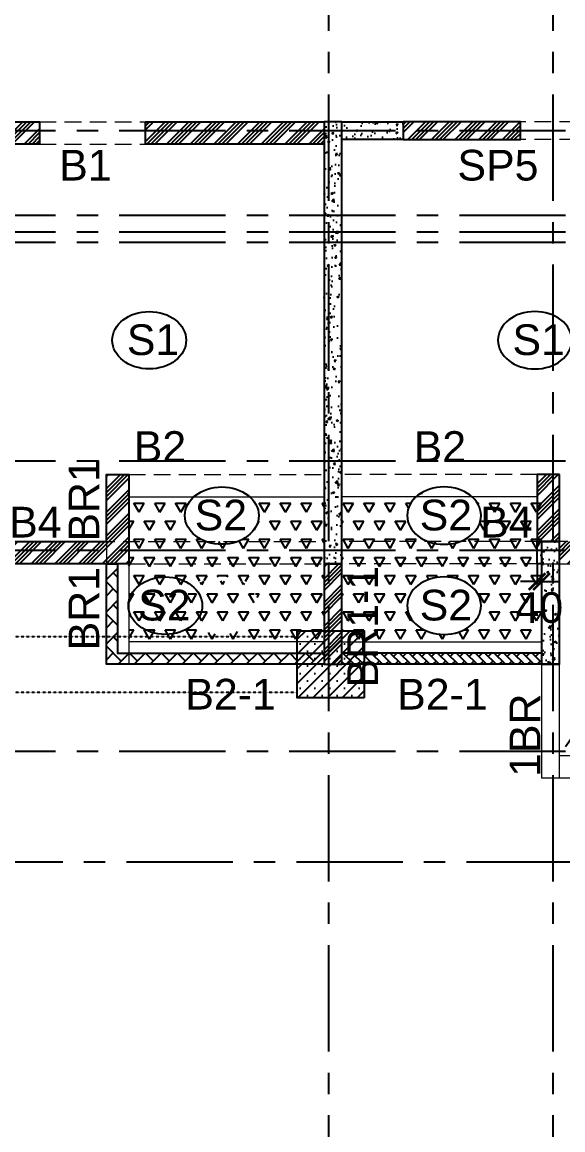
# Model space of a CAD drawing. Header units: inches. Extents: x 278200 to 407749, y -182622 to -96622.
# Drawn here: x 302675 to 307521, y -155884 to -145961 of the extents above; entities that cross this region are included whole.
import ezdxf

# ---------------------------------------------------------------- set-up
doc = ezdxf.new("R2010")
doc.units = ezdxf.units.IN
doc.header["$MEASUREMENT"] = 0
for name, pattern in [('CENTER', [50.8, 31.75, -6.35, 6.35, -6.35]), ('DASHED2', [9.525, 6.35, -3.175]), ('Hidden', [3, 2, -1])]:
    doc.linetypes.add(name, pattern=pattern)
for name, color, linetype in [('1', 8, 'Continuous'), ('160 R.C. WALL HAT', 8, 'Continuous'), ('160 R.C.WALL', 6, 'Continuous'), ('AR-Column', 40, 'Continuous'), ('AR-Hidden', 251, 'DASHED2'), ('BAL. PARAPET WALL', 4, 'Continuous'), ('BEAM TEXT', 4, 'Continuous'), ('DIM', 251, 'Continuous'), ('DOP IN SHEAR WALL', 5, 'Continuous'), ('GRID', 8, 'CENTER'), ('NON S.WALL HATCH', 8, 'Continuous'), ('NON STRUC R.C.WALL', 6, 'Continuous'), ('NON.STRUC.R.C.WALLS', 1, 'Continuous'), ('PARAPET WALL', 4, 'Continuous'), ('SECOND FLOOR BEAM', 6, 'Continuous'), ('SPANRAL BEAM', 3, 'Continuous'), ('SUNKEN', 8, 'Continuous')]:
    doc.layers.add(name, color=color, linetype=linetype)
for name, color, linetype, lineweight in [('BEAMS', 3, 'Continuous', 0), ('SLAB CIR', 1, 'Continuous', 25), ('SLAB TXT', 3, 'Continuous', 0)]:
    doc.layers.add(name, color=color, linetype=linetype, lineweight=lineweight)
doc.styles.add('T200', font='sanss___.ttf', dxfattribs={"height": 275})
doc.styles.add('T300', font='sanss___.ttf', dxfattribs={"height": 350})
doc.dimstyles.new('T 200', dxfattribs={"dimtxt": 275, "dimasz": 150, "dimexe": 1, "dimexo": 0, "dimgap": 50, "dimtad": 1, "dimdec": 0, "dimrnd": 5, "dimdsep": 46, "dimtxsty": 'T200', "dimblk": 'ARCHTICK', "dimcen": 2.5, "dimdle": 1, "dimclrd": 5, "dimclre": 253, "dimclrt": 1, "dimadec": 0, "dimazin": 0, "dimtfac": 1, "dimtdec": 0, "dimtmove": 2, "dimatfit": 3, "dimfxl": 0, "dimarcsym": 0})
pattern_1 = [(60, (2581941.19, -367452.33), (-93.75, 162.379763), [93.75, -93.75]), (120, (2581941.19, -367452.33), (-187.5, 1e-07), [93.75, -93.75]), (0, (2581894.31, -367371.14), (93.75, 162.379763), [93.75, -93.75])]
pattern_2 = [(45, (2626358.34, -262274.72), (-106.066017, 106.066017), []), (45, (2626393.7, -262274.72), (-106.066017, 106.066017), []), (45, (2626429.05, -262274.72), (-106.066017, 106.066017), []), (45, (2626464.41, -262274.72), (-106.066017, 106.066017), [])]

# ---------------------------------------------------------------- blocks, each defined once
blk = doc.blocks.new('A$C02A55DAE')
at = {"layer": 'NON S.WALL HATCH'}
h = blk.add_hatch(dxfattribs=at)
h.set_pattern_fill('SACNCR', color=256, scale=1000)
h.set_pattern_definition([(45, (-131825.64, 75915.45), (-66.29126, 66.29126), []), (45, (-131759.35, 75915.45), (-66.29126, 66.29126), [0, -93.75])])
h.paths.add_polyline_path([(20480, -10920), (19880, -10920), (19880, -10320), (20480, -10320)])
at = {"layer": 'AR-Column', "color": 4, "elevation": -29.5}
blk.add_lwpolyline([(20480, -10920), (19880, -10920), (19880, -10320), (20480, -10320)], close=True, dxfattribs=at)
at = {"layer": 'AR-Hidden', "ltscale": 0.009}
for p, q in [((17170, -10370, -29.5), (19880, -10370, -29.5)), ((17170, -10870, -29.5), (19880, -10870, -29.5))]:
    blk.add_line(p, q, dxfattribs=at)
blk = doc.blocks.new('_ARCHTICK')
at = {"color": 0, "linetype": 'ByBlock', "const_width": 0.15}
blk.add_lwpolyline([(-0.5, -0.5), (0.5, 0.5)], dxfattribs=at)
blk = doc.blocks.new('*D848')
at = {"layer": 'Defpoints', "color": 0}
for p in [(307290.7, -150813.7, 14.7), (307330.7, -150813.7, 14.7), (307290.7, -150972.5)]:
    blk.add_point(p, dxfattribs=at)
at = {"layer": 'DIM', "color": 253, "lineweight": -2}
for p, q in [((307290.7, -150813.7), (307290.7, -150973.5)), ((307330.7, -150813.7), (307330.7, -150973.5))]:
    blk.add_line(p, q, dxfattribs=at)
at = {"layer": 'DIM', "color": 5, "lineweight": -2}
for p, q in [((307290.7, -150972.5), (307140.7, -150972.5)), ((307330.7, -150972.5), (307290.7, -150972.5)), ((307330.7, -150972.5), (307480.7, -150972.5))]:
    blk.add_line(p, q, dxfattribs=at)
at = {"layer": 'DIM', "color": 5, "lineweight": -2, "xscale": 150, "yscale": 150, "zscale": 150}
blk.add_blockref('_ARCHTICK', (307290.7, -150972.5), dxfattribs=at)
at = {"layer": 'DIM', "color": 5, "lineweight": -2, "xscale": 150, "yscale": 150, "zscale": 150, "rotation": 180}
blk.add_blockref('_ARCHTICK', (307330.7, -150972.5), dxfattribs=at)
at = {"layer": 'DIM', "color": 1, "insert": (307310.7, -151207.2), "char_height": 275, "attachment_point": 5, "style": 'T200'}
blk.add_mtext('40', dxfattribs=at)

msp = doc.modelspace()

# ---------------------------------------------------------------- hatches: boundary and pattern name
at = {"layer": '160 R.C. WALL HAT'}
h = msp.add_hatch(dxfattribs=at)
h.set_pattern_fill('AR-CONC', color=256, scale=25)
h.set_pattern_definition([(50, (2484509.82, 84042.12), (179.315046, -15.688034), [18.75, -206.25]), (355, (2484509.82, 84042.12), (-34.687833, 188.048033), [15, -165]), (100.4514445, (2484524.76, 84040.82), (144.627212, 172.359998), [15.935048, -175.285528]), (46.1842, (2484509.82, 84092.12), (266.810333, -41.37982), [28.125, -309.375]), (96.635635, (2484532.05, 84088.67), (233.665486, 243.52965), [23.902586, -262.92844]), (351.184164, (2484509.82, 84092.12), (233.665486, 243.52965), [22.5, -247.5]), (21, (2484534.82, 84079.62), (149.226763, -100.654723), [18.75, -206.25]), (326, (2484534.82, 84079.62), (60.828833, 181.287511), [15, -165]), (71.451445, (2484547.25, 84071.23), (210.055594, 80.632788), [15.935047, -175.285528]), (37.5, (2484509.816, 84042.12), (3.0399638, 83.2234635), [0, -163, 0, -167.5, 0, -165.625]), (7.5, (2484509.82, 84042.12), (65.7673844, 98.602928), [0, -95.5, 0, -159.25, 0, -63.125]), (327.5, (2484454.066, 84042.12), (133.455609, -5.638718), [0, -62.5, 0, -195, 0, -258.75]), (317.5, (2484429.07, 84042.12), (145.7965423, 25.0262456), [0, -81.25, 0, -129.5, 0, -183.75])])
h.paths.add_polyline_path([(305380.7, -150813.7), (305540.7, -150813.7), (305540.7, -146853.7), (305380.7, -146853.7)])
h = msp.add_hatch(dxfattribs=at)
h.set_pattern_fill('AR-CONC', color=256, scale=25)
h.set_pattern_definition([(50, (2464819.82, 90702.12), (179.315046, -15.688034), [18.75, -206.25]), (355, (2464819.82, 90702.12), (-34.687833, 188.048033), [15, -165]), (100.4514445, (2464834.76, 90700.82), (144.627212, 172.359998), [15.935048, -175.285528]), (46.1842, (2464819.82, 90752.12), (266.810333, -41.37982), [28.125, -309.375]), (96.635635, (2464842.05, 90748.67), (233.665486, 243.52965), [23.902586, -262.92844]), (351.184164, (2464819.82, 90752.12), (233.665486, 243.52965), [22.5, -247.5]), (21, (2464844.82, 90739.62), (149.226763, -100.654723), [18.75, -206.25]), (326, (2464844.82, 90739.62), (60.828833, 181.287511), [15, -165]), (71.451445, (2464857.25, 90731.23), (210.055594, 80.632788), [15.935047, -175.285528]), (37.5, (2464819.816, 90702.12), (3.0399638, 83.2234635), [0, -163, 0, -167.5, 0, -165.625]), (7.5, (2464819.82, 90702.12), (65.7673844, 98.602928), [0, -95.5, 0, -159.25, 0, -63.125]), (327.5, (2464764.066, 90702.12), (133.455609, -5.638718), [0, -62.5, 0, -195, 0, -258.75]), (317.5, (2464739.07, 90702.12), (145.7965423, 25.0262456), [0, -81.25, 0, -129.5, 0, -183.75])])
h.paths.add_polyline_path([(305540.7, -146853.7), (305540.7, -147013.7), (306090.7, -147013.7), (306090.7, -146853.7)])
h = msp.add_hatch(dxfattribs=at)
h.set_pattern_fill('AR-CONC', color=256, scale=25)
h.set_pattern_definition([(50, (280098.29, -21903.51), (179.31505, -15.68803), [18.75, -206.25]), (355, (280098.3, -21903.51), (-34.68783, 188.04803), [15, -165]), (100.45144, (280113.23, -21904.82), (144.62721, 172.36), [15.93505, -175.28553]), (46.1842, (280098.3, -21853.51), (266.81033, -41.37982), [28.125, -309.375]), (96.63564, (280120.53, -21856.96), (233.6655, 243.52965), [23.9026, -262.92844]), (351.18416, (280098.3, -21853.51), (233.6655, 243.52965), [22.5, -247.5]), (21, (280123.29, -21866.01), (149.22676, -100.65472), [18.75, -206.25]), (326, (280123.3, -21866.01), (60.82883, 181.2875), [15, -165]), (71.45144, (280135.73, -21874.4), (210.0556, 80.63279), [15.93505, -175.28553]), (37.5, (280098.29, -21903.515), (3.039964, 83.223463), [0, -163, 0, -167.5, 0, -165.625]), (7.5, (280098.29, -21903.515), (65.767384, 98.60293), [0, -95.5, 0, -159.25, 0, -63.125]), (327.5, (280042.54, -21903.515), (133.45561, -5.638718), [0, -62.5, 0, -195, 0, -258.75]), (317.5, (280017.54, -21903.51), (145.79654, 25.02625), [0, -81.25, 0, -129.5, 0, -183.75])])
h.paths.add_polyline_path([(307330.7, -150813.7), (307290.7, -150813.7), (307290.7, -150613.7), (307330.7, -150613.7)])
h = msp.add_hatch(dxfattribs=at)
h.set_pattern_fill('AR-CONC', color=256, scale=25)
h.set_pattern_definition([(50, (2474579.82, 83182.12), (179.315046, -15.688034), [18.75, -206.25]), (355, (2474579.82, 83182.12), (-34.687833, 188.048033), [15, -165]), (100.4514445, (2474594.76, 83180.82), (144.627212, 172.359998), [15.935048, -175.285528]), (46.1842, (2474579.82, 83232.12), (266.810333, -41.37982), [28.125, -309.375]), (96.635635, (2474602.05, 83228.67), (233.665486, 243.52965), [23.902586, -262.92844]), (351.184164, (2474579.82, 83232.12), (233.665486, 243.52965), [22.5, -247.5]), (21, (2474604.82, 83219.62), (149.226763, -100.654723), [18.75, -206.25]), (326, (2474604.82, 83219.62), (60.828833, 181.287511), [15, -165]), (71.451445, (2474617.25, 83211.23), (210.055594, 80.632788), [15.935047, -175.285528]), (37.5, (2474579.816, 83182.12), (3.0399638, 83.2234635), [0, -163, 0, -167.5, 0, -165.625]), (7.5, (2474579.82, 83182.12), (65.7673844, 98.602928), [0, -95.5, 0, -159.25, 0, -63.125]), (327.5, (2474524.066, 83182.12), (133.455609, -5.638718), [0, -62.5, 0, -195, 0, -258.75]), (317.5, (2474499.07, 83182.12), (145.7965423, 25.0262456), [0, -81.25, 0, -129.5, 0, -183.75])])
h.paths.add_polyline_path([(307330.7, -150613.7), (307490.7, -150613.7), (307490.7, -151713.7), (307330.7, -151713.7)])
at = {"layer": 'BAL. PARAPET WALL'}
h = msp.add_hatch(dxfattribs=at)
h.set_pattern_fill('AR-HBONE', color=256, angle=90, style=0)
h.set_pattern_definition([(135, (-191140.66, -2276771.97), (-143.684098, 2e-14), [304.8, -101.6]), (225, (-191212.51, -2276700.13), (-143.684098, 2e-14), [304.8, -101.6])])
h.paths.add_polyline_path([(305380.7, -151613.7), (305380.7, -151713.7), (303430.7, -151713.7), (303430.7, -150813.7), (303530.7, -150813.7), (303530.7, -151613.7)])
h = msp.add_hatch(dxfattribs=at)
h.set_pattern_fill('AR-HBONE', color=256, scale=15, angle=90, style=0)
h.set_pattern_definition([(135, (280038.29, -21903.515), (-84.852814, 1e-14), [180, -60]), (225, (279995.866, -21861.09), (-84.852814, 1e-14), [180, -60])])
h.paths.add_polyline_path([(307330.7, -151613.7), (305540.7, -151613.7), (305540.7, -151713.7), (307330.7, -151713.7)])
at = {"layer": 'NON STRUC R.C.WALL'}
h = msp.add_hatch(dxfattribs=at)
h.set_pattern_fill('ANSI34', color=1, scale=200)
h.set_pattern_definition([(45, (2623808.34, -262274.72), (-106.066017, 106.066017), []), (45, (2623843.7, -262274.72), (-106.066017, 106.066017), []), (45, (2623879.05, -262274.72), (-106.066017, 106.066017), []), (45, (2623914.41, -262274.72), (-106.066017, 106.066017), [])])
h.paths.add_polyline_path([(302230.7, -146853.7), (302830.7, -146853.7), (302830.7, -147053.7), (302230.7, -147053.7)])
h = msp.add_hatch(dxfattribs=at)
h.set_pattern_fill('ANSI34', color=1, scale=200)
h.set_pattern_definition(pattern_2)
h.paths.add_polyline_path([(303780.7, -146853.7), (305380.7, -146853.7), (305380.7, -147053.7), (303780.7, -147053.7)])
h = msp.add_hatch(dxfattribs=at)
h.set_pattern_fill('ANSI34', color=1, scale=200)
h.set_pattern_definition(pattern_2)
h.paths.add_polyline_path([(307140.7, -146853.7), (306090.7, -146853.7), (306090.7, -147013.7), (307140.7, -147013.7)])
h = msp.add_hatch(dxfattribs=at)
h.set_pattern_fill('ANSI34', color=1, scale=200)
h.set_pattern_definition(pattern_2)
h.paths.add_polyline_path([(302230.7, -150613.7), (303430.7, -150613.7), (303430.7, -150013.7), (303630.7, -150013.7), (303630.7, -150813.7), (302230.7, -150813.7)])
h = msp.add_hatch(dxfattribs=at)
h.set_pattern_fill('ANSI34', color=1, scale=200)
h.set_pattern_definition([(45, (2626318.34, -262314.72), (-106.066017, 106.066017), []), (45, (2626353.7, -262314.72), (-106.066017, 106.066017), []), (45, (2626389.05, -262314.72), (-106.066017, 106.066017), []), (45, (2626424.4, -262314.72), (-106.066017, 106.066017), [])])
h.paths.add_polyline_path([(307490.7, -150013.7), (307290.7, -150013.7), (307290.7, -150613.7), (307490.7, -150613.7)])
h = msp.add_hatch(dxfattribs=at)
h.set_pattern_fill('ANSI34', color=1, scale=200)
h.set_pattern_definition([(45, (2464819.82, 93862.12), (-106.066017, 106.066017), []), (45, (2464855.17, 93862.12), (-106.066017, 106.066017), []), (45, (2464890.53, 93862.12), (-106.066017, 106.066017), []), (45, (2464925.88, 93862.12), (-106.066017, 106.066017), [])])
h.paths.add_polyline_path([(308690.7, -150613.7), (307490.7, -150613.7), (307490.7, -150813.7), (308690.7, -150813.7)])
h = msp.add_hatch(dxfattribs=at)
h.set_pattern_fill('ANSI34', color=1, scale=200)
h.set_pattern_definition(pattern_2)
h.paths.add_polyline_path([(305540.7, -150813.7), (305380.7, -150813.7), (305380.7, -151713.7), (305540.7, -151713.7)])
at = {"layer": 'SUNKEN'}
h = msp.add_hatch(dxfattribs=at)
h.set_pattern_fill('TRIANG', color=256, scale=500)
h.set_pattern_definition(pattern_1)
h.paths.add_polyline_path([(305380.7, -151513.7), (303630.7, -151513.7), (303630.7, -150813.7), (305380.7, -150813.7)])
edge = h.paths.add_edge_path(flags=16)
edge.add_ellipse((304464.6, -151188), major_axis=(331, 0), ratio=0.77685, start_angle=0, end_angle=360)
h.paths.add_polyline_path([(305380.7, -150813.7), (303630.7, -150813.7), (303630.7, -150613.7), (305380.7, -150613.7)])
h.paths.add_polyline_path([(304754.3, -150969.9), (304754.3, -151401), (304149.2, -151401), (304149.2, -150969.9)], flags=16)
edge = h.paths.add_edge_path()
edge.add_line((304622.5, -150607.4), (304633.9, -150602.3))
edge.add_line((304633.9, -150602.3), (304645.1, -150596.9))
edge.add_line((304645.1, -150596.9), (304656, -150591.2))
edge.add_line((304656, -150591.2), (304666.6, -150585.1))
edge.add_line((304666.6, -150585.1), (304676.8, -150578.7))
edge.add_line((304676.8, -150578.7), (304686.8, -150572))
edge.add_line((304686.8, -150572), (304696.3, -150565))
edge.add_line((304696.3, -150565), (304705.6, -150557.7))
edge.add_line((304705.6, -150557.7), (304714.4, -150550.1))
edge.add_line((304714.4, -150550.1), (304722.8, -150542.2))
edge.add_line((304722.8, -150542.2), (304730.9, -150534.1))
edge.add_line((304730.9, -150534.1), (304738.5, -150525.8))
edge.add_line((304738.5, -150525.8), (304745.6, -150517.2))
edge.add_line((304745.6, -150517.2), (304752.4, -150508.4))
edge.add_line((304752.4, -150508.4), (304758.7, -150499.5))
edge.add_line((304758.7, -150499.5), (304764.5, -150490.3))
edge.add_line((304764.5, -150490.3), (304769.8, -150480.9))
edge.add_line((304769.8, -150480.9), (304774.7, -150471.4))
edge.add_line((304774.7, -150471.4), (304779, -150461.8))
edge.add_line((304779, -150461.8), (304782.9, -150452))
edge.add_line((304782.9, -150452), (304786.3, -150442.1))
edge.add_line((304786.3, -150442.1), (304789.1, -150432.1))
edge.add_line((304789.1, -150432.1), (304791.5, -150422.1))
edge.add_line((304791.5, -150422.1), (304793.3, -150412))
edge.add_line((304793.3, -150412), (304794.6, -150401.8))
edge.add_line((304794.6, -150401.8), (304795.4, -150391.6))
edge.add_line((304795.4, -150391.6), (304795.6, -150381.4))
edge.add_line((304795.6, -150381.4), (304795.4, -150371.1))
edge.add_line((304795.4, -150371.1), (304794.6, -150360.9))
edge.add_line((304794.6, -150360.9), (304793.3, -150350.7))
edge.add_line((304793.3, -150350.7), (304791.5, -150340.6))
edge.add_line((304791.5, -150340.6), (304789.1, -150330.6))
edge.add_line((304789.1, -150330.6), (304786.3, -150320.6))
edge.add_line((304786.3, -150320.6), (304782.9, -150310.7))
edge.add_line((304782.9, -150310.7), (304779, -150300.9))
edge.add_line((304779, -150300.9), (304774.7, -150291.3))
edge.add_line((304774.7, -150291.3), (304769.8, -150281.8))
edge.add_line((304769.8, -150281.8), (304764.5, -150272.4))
edge.add_line((304764.5, -150272.4), (304758.7, -150263.3))
edge.add_line((304758.7, -150263.3), (304752.4, -150254.3))
edge.add_line((304752.4, -150254.3), (304745.6, -150245.5))
edge.add_line((304745.6, -150245.5), (304738.5, -150236.9))
edge.add_line((304738.5, -150236.9), (304730.9, -150228.6))
edge.add_line((304730.9, -150228.6), (304722.8, -150220.5))
edge.add_line((304722.8, -150220.5), (304714.4, -150212.6))
edge.add_line((304714.4, -150212.6), (304705.6, -150205))
edge.add_line((304705.6, -150205), (304696.3, -150197.7))
edge.add_line((304696.3, -150197.7), (304686.8, -150190.7))
edge.add_line((304686.8, -150190.7), (304676.8, -150184))
edge.add_line((304676.8, -150184), (304666.6, -150177.6))
edge.add_line((304666.6, -150177.6), (304659.8, -150173.7))
edge.add_line((304678, -150213.7), (305398.9, -150213.7))
edge.add_line((305398.9, -150213.7), (305380.7, -150613.7))
edge.add_line((305380.7, -150613.7), (304606.3, -150613.7))
edge.add_line((304606.3, -150613.7), (304610.8, -150612.1))
edge.add_line((304610.8, -150612.1), (304622.5, -150607.4))
edge = h.paths.add_edge_path()
edge.add_line((304318.5, -150612.1), (304323, -150613.7))
edge.add_line((304323, -150613.7), (303590.7, -150613.7))
edge.add_line((303630.7, -150613.7), (303630.7, -150173.7))
edge.add_line((303590.7, -150213.7), (304269.5, -150213.7))
edge.add_line((304269.5, -150213.7), (304262.7, -150177.6))
edge.add_line((304262.7, -150177.6), (304252.4, -150184))
edge.add_line((304252.4, -150184), (304242.5, -150190.7))
edge.add_line((304242.5, -150190.7), (304232.9, -150197.7))
edge.add_line((304232.9, -150197.7), (304223.7, -150205))
edge.add_line((304223.7, -150205), (304214.9, -150212.6))
edge.add_line((304214.9, -150212.6), (304206.4, -150220.5))
edge.add_line((304206.4, -150220.5), (304198.4, -150228.6))
edge.add_line((304198.4, -150228.6), (304190.8, -150236.9))
edge.add_line((304190.8, -150236.9), (304183.6, -150245.5))
edge.add_line((304183.6, -150245.5), (304176.9, -150254.3))
edge.add_line((304176.9, -150254.3), (304170.6, -150263.3))
edge.add_line((304170.6, -150263.3), (304164.8, -150272.4))
edge.add_line((304164.8, -150272.4), (304159.5, -150281.8))
edge.add_line((304159.5, -150281.8), (304154.6, -150291.3))
edge.add_line((304154.6, -150291.3), (304150.2, -150300.9))
edge.add_line((304150.2, -150300.9), (304146.4, -150310.7))
edge.add_line((304146.4, -150310.7), (304143, -150320.6))
edge.add_line((304143, -150320.6), (304140.2, -150330.6))
edge.add_line((304140.2, -150330.6), (304137.8, -150340.6))
edge.add_line((304137.8, -150340.6), (304136, -150350.7))
edge.add_line((304136, -150350.7), (304134.7, -150360.9))
edge.add_line((304134.7, -150360.9), (304133.9, -150371.1))
edge.add_line((304133.9, -150371.1), (304133.6, -150381.4))
edge.add_line((304133.6, -150381.4), (304133.9, -150391.6))
edge.add_line((304133.9, -150391.6), (304134.7, -150401.8))
edge.add_line((304134.7, -150401.8), (304136, -150412))
edge.add_line((304136, -150412), (304137.8, -150422.1))
edge.add_line((304137.8, -150422.1), (304140.2, -150432.1))
edge.add_line((304140.2, -150432.1), (304143, -150442.1))
edge.add_line((304143, -150442.1), (304146.4, -150452))
edge.add_line((304146.4, -150452), (304150.2, -150461.8))
edge.add_line((304150.2, -150461.8), (304154.6, -150471.4))
edge.add_line((304154.6, -150471.4), (304159.5, -150480.9))
edge.add_line((304159.5, -150480.9), (304164.8, -150490.3))
edge.add_line((304164.8, -150490.3), (304170.6, -150499.5))
edge.add_line((304170.6, -150499.5), (304176.9, -150508.4))
edge.add_line((304176.9, -150508.4), (304183.6, -150517.2))
edge.add_line((304183.6, -150517.2), (304190.8, -150525.8))
edge.add_line((304190.8, -150525.8), (304198.4, -150534.1))
edge.add_line((304198.4, -150534.1), (304206.4, -150542.2))
edge.add_line((304206.4, -150542.2), (304214.9, -150550.1))
edge.add_line((304214.9, -150550.1), (304223.7, -150557.7))
edge.add_line((304223.7, -150557.7), (304232.9, -150565))
edge.add_line((304232.9, -150565), (304242.5, -150572))
edge.add_line((304242.5, -150572), (304252.4, -150578.7))
edge.add_line((304252.4, -150578.7), (304262.7, -150585.1))
edge.add_line((304262.7, -150585.1), (304273.3, -150591.2))
edge.add_line((304273.3, -150591.2), (304284.2, -150596.9))
edge.add_line((304284.2, -150596.9), (304295.3, -150602.3))
edge.add_line((304295.3, -150602.3), (304306.8, -150607.4))
edge.add_line((304306.8, -150607.4), (304318.5, -150612.1))
h = msp.add_hatch(dxfattribs=at)
h.set_pattern_fill('TRIANG', color=256, scale=500)
h.set_pattern_definition(pattern_1)
h.paths.add_polyline_path([(305540.7, -151513.7), (307330.7, -151513.7), (307330.7, -150813.7), (305540.7, -150813.7)])
edge = h.paths.add_edge_path(flags=16)
edge.add_ellipse((306456.7, -151188), major_axis=(-331, 0), ratio=0.77685, start_angle=0, end_angle=360, ccw=False)
h.paths.add_polyline_path([(305540.7, -150813.7), (307330.7, -150813.7), (307330.7, -150613.7), (305540.7, -150613.7)])
h.paths.add_polyline_path([(306167.1, -150969.9), (306167.1, -151401), (306772.2, -151401), (306772.2, -150969.9)], flags=0)
edge = h.paths.add_edge_path()
edge.add_line((306298.9, -150607.4), (306287.4, -150602.3))
edge.add_line((306287.4, -150602.3), (306276.3, -150596.9))
edge.add_line((306276.3, -150596.9), (306265.4, -150591.2))
edge.add_line((306265.4, -150591.2), (306254.8, -150585.1))
edge.add_line((306254.8, -150585.1), (306244.5, -150578.7))
edge.add_line((306244.5, -150578.7), (306234.6, -150572))
edge.add_line((306234.6, -150572), (306225, -150565))
edge.add_line((306225, -150565), (306215.8, -150557.7))
edge.add_line((306215.8, -150557.7), (306207, -150550.1))
edge.add_line((306207, -150550.1), (306198.5, -150542.2))
edge.add_line((306198.5, -150542.2), (306190.5, -150534.1))
edge.add_line((306190.5, -150534.1), (306182.9, -150525.8))
edge.add_line((306182.9, -150525.8), (306175.7, -150517.2))
edge.add_line((306175.7, -150517.2), (306169, -150508.4))
edge.add_line((306169, -150508.4), (306162.7, -150499.5))
edge.add_line((306162.7, -150499.5), (306156.9, -150490.3))
edge.add_line((306156.9, -150490.3), (306151.5, -150480.9))
edge.add_line((306151.5, -150480.9), (306146.7, -150471.4))
edge.add_line((306146.7, -150471.4), (306142.3, -150461.8))
edge.add_line((306142.3, -150461.8), (306138.5, -150452))
edge.add_line((306138.5, -150452), (306135.1, -150442.1))
edge.add_line((306135.1, -150442.1), (306132.2, -150432.1))
edge.add_line((306132.2, -150432.1), (306129.9, -150422.1))
edge.add_line((306129.9, -150422.1), (306128.1, -150412))
edge.add_line((306128.1, -150412), (306126.8, -150401.8))
edge.add_line((306126.8, -150401.8), (306126, -150391.6))
edge.add_line((306126, -150391.6), (306125.7, -150381.4))
edge.add_line((306125.7, -150381.4), (306126, -150371.1))
edge.add_line((306126, -150371.1), (306126.8, -150360.9))
edge.add_line((306126.8, -150360.9), (306128.1, -150350.7))
edge.add_line((306128.1, -150350.7), (306129.9, -150340.6))
edge.add_line((306129.9, -150340.6), (306132.2, -150330.6))
edge.add_line((306132.2, -150330.6), (306135.1, -150320.6))
edge.add_line((306135.1, -150320.6), (306138.5, -150310.7))
edge.add_line((306138.5, -150310.7), (306142.3, -150300.9))
edge.add_line((306142.3, -150300.9), (306146.7, -150291.3))
edge.add_line((306146.7, -150291.3), (306151.5, -150281.8))
edge.add_line((306151.5, -150281.8), (306156.9, -150272.4))
edge.add_line((306156.9, -150272.4), (306162.7, -150263.3))
edge.add_line((306162.7, -150263.3), (306169, -150254.3))
edge.add_line((306169, -150254.3), (306175.7, -150245.5))
edge.add_line((306175.7, -150245.5), (306182.9, -150236.9))
edge.add_line((306182.9, -150236.9), (306190.5, -150228.6))
edge.add_line((306190.5, -150228.6), (306198.5, -150220.5))
edge.add_line((306198.5, -150220.5), (306207, -150212.6))
edge.add_line((306207, -150212.6), (306215.8, -150205))
edge.add_line((306215.8, -150205), (306225, -150197.7))
edge.add_line((306225, -150197.7), (306234.6, -150190.7))
edge.add_line((306234.6, -150190.7), (306244.5, -150184))
edge.add_line((306244.5, -150184), (306254.8, -150177.6))
edge.add_line((306254.8, -150177.6), (306261.6, -150173.7))
edge.add_line((306261.6, -150213.7), (305540.7, -150213.7))
edge.add_line((305540.7, -150213.7), (305540.7, -150613.7))
edge.add_line((305540.7, -150613.7), (306315.1, -150613.7))
edge.add_line((306315.1, -150613.7), (306310.6, -150612.1))
edge.add_line((306310.6, -150612.1), (306298.9, -150607.4))
edge = h.paths.add_edge_path()
edge.add_line((306602.9, -150612.1), (306598.4, -150613.7))
edge.add_line((306598.4, -150613.7), (307330.7, -150613.7))
edge.add_line((307330.7, -150613.7), (307330.7, -150173.7))
edge.add_line((307330.7, -150213.7), (306651.8, -150213.7))
edge.add_line((306651.8, -150213.7), (306658.6, -150177.6))
edge.add_line((306658.6, -150177.6), (306668.9, -150184))
edge.add_line((306668.9, -150184), (306678.8, -150190.7))
edge.add_line((306678.8, -150190.7), (306688.4, -150197.7))
edge.add_line((306688.4, -150197.7), (306697.6, -150205))
edge.add_line((306697.6, -150205), (306706.5, -150212.6))
edge.add_line((306706.5, -150212.6), (306714.9, -150220.5))
edge.add_line((306714.9, -150220.5), (306722.9, -150228.6))
edge.add_line((306722.9, -150228.6), (306730.6, -150236.9))
edge.add_line((306730.6, -150236.9), (306737.7, -150245.5))
edge.add_line((306737.7, -150245.5), (306744.5, -150254.3))
edge.add_line((306744.5, -150254.3), (306750.7, -150263.3))
edge.add_line((306750.7, -150263.3), (306756.5, -150272.4))
edge.add_line((306756.5, -150272.4), (306761.9, -150281.8))
edge.add_line((306761.9, -150281.8), (306766.7, -150291.3))
edge.add_line((306766.7, -150291.3), (306771.1, -150300.9))
edge.add_line((306771.1, -150300.9), (306775, -150310.7))
edge.add_line((306775, -150310.7), (306778.3, -150320.6))
edge.add_line((306778.3, -150320.6), (306781.2, -150330.6))
edge.add_line((306781.2, -150330.6), (306783.5, -150340.6))
edge.add_line((306783.5, -150340.6), (306785.4, -150350.7))
edge.add_line((306785.4, -150350.7), (306786.7, -150360.9))
edge.add_line((306786.7, -150360.9), (306787.5, -150371.1))
edge.add_line((306787.5, -150371.1), (306787.7, -150381.4))
edge.add_line((306787.7, -150381.4), (306787.5, -150391.6))
edge.add_line((306787.5, -150391.6), (306786.7, -150401.8))
edge.add_line((306786.7, -150401.8), (306785.4, -150412))
edge.add_line((306785.4, -150412), (306783.5, -150422.1))
edge.add_line((306783.5, -150422.1), (306781.2, -150432.1))
edge.add_line((306781.2, -150432.1), (306778.3, -150442.1))
edge.add_line((306778.3, -150442.1), (306775, -150452))
edge.add_line((306775, -150452), (306771.1, -150461.8))
edge.add_line((306771.1, -150461.8), (306766.7, -150471.4))
edge.add_line((306766.7, -150471.4), (306761.9, -150480.9))
edge.add_line((306761.9, -150480.9), (306756.5, -150490.3))
edge.add_line((306756.5, -150490.3), (306750.7, -150499.5))
edge.add_line((306750.7, -150499.5), (306744.5, -150508.4))
edge.add_line((306744.5, -150508.4), (306737.7, -150517.2))
edge.add_line((306737.7, -150517.2), (306730.6, -150525.8))
edge.add_line((306730.6, -150525.8), (306722.9, -150534.1))
edge.add_line((306722.9, -150534.1), (306714.9, -150542.2))
edge.add_line((306714.9, -150542.2), (306706.5, -150550.1))
edge.add_line((306706.5, -150550.1), (306697.6, -150557.7))
edge.add_line((306697.6, -150557.7), (306688.4, -150565))
edge.add_line((306688.4, -150565), (306678.8, -150572))
edge.add_line((306678.8, -150572), (306668.9, -150578.7))
edge.add_line((306668.9, -150578.7), (306658.6, -150585.1))
edge.add_line((306658.6, -150585.1), (306648.1, -150591.2))
edge.add_line((306648.1, -150591.2), (306637.2, -150596.9))
edge.add_line((306637.2, -150596.9), (306626, -150602.3))
edge.add_line((306626, -150602.3), (306614.6, -150607.4))
edge.add_line((306614.6, -150607.4), (306602.9, -150612.1))

# ---------------------------------------------------------------- linework, layer by layer
at = {"layer": '1', "linetype": 'Hidden', "ltscale": 100}
msp.add_line((308690.7, -150813.7, 14.7), (307490.7, -152533.7, 14.7), dxfattribs=at)
at = {"layer": '160 R.C.WALL'}
msp.add_line((307490.7, -151713.7, 14.7), (307330.7, -151713.7, 14.7), dxfattribs=at)
at = {"layer": '160 R.C.WALL', "elevation": 14.7}
for points in [[(305380.7, -150813.7), (305540.7, -150813.7), (305540.7, -146853.7), (305380.7, -146853.7)], [(307330.7, -150813.7), (307290.7, -150813.7), (307290.7, -150613.7), (307330.7, -150613.7)], [(307490.7, -150613.7), (307330.7, -150613.7), (307330.7, -151713.7), (307490.7, -151713.7)]]:
    msp.add_lwpolyline(points, close=True, dxfattribs=at)
msp.add_lwpolyline([(305540.7, -146853.7), (306090.7, -146853.7), (306090.7, -147013.7), (305540.7, -147013.7)], dxfattribs=at)
at = {"layer": 'BAL. PARAPET WALL', "elevation": 14.7}
for points in [[(305380.7, -151613.7), (305380.7, -151713.7), (303430.7, -151713.7), (303430.7, -150813.7), (303530.7, -150813.7), (303530.7, -151613.7), (305380.7, -151613.7)], [(307330.7, -151613.7), (305540.7, -151613.7)], [(307330.7, -151713.7), (305540.7, -151713.7)]]:
    msp.add_lwpolyline(points, dxfattribs=at)
at = {"layer": 'BEAMS', "linetype": 'Hidden', "ltscale": 75}
for p, q in [((302830.7, -146853.7, 14.7), (303780.7, -146853.7, 14.7)), ((308090.7, -146853.7, 14.7), (306090.7, -146853.7, 14.7)), ((308090.7, -147013.7, 14.7), (306090.7, -147013.7, 14.7)), ((302830.7, -147053.7, 14.7), (303780.7, -147053.7, 14.7)), ((303630.7, -150013.7, 14.7), (305380.7, -150013.7, 14.7)), ((307290.7, -150013.7, 14.7), (305540.7, -150013.7, 14.7)), ((302230.7, -150613.7, 14.7), (305380.7, -150613.7, 14.7)), ((307330.7, -150613.7, 14.7), (305540.7, -150613.7, 14.7)), ((308690.7, -150613.7, 14.7), (307330.7, -150613.7, 14.7)), ((303630.7, -150813.7, 14.7), (305380.7, -150813.7, 14.7)), ((307330.7, -150813.7, 14.7), (305540.7, -150813.7, 14.7))]:
    msp.add_line(p, q, dxfattribs=at)
at = {"layer": 'BEAMS', "color": 4, "linetype": 'Continuous', "ltscale": 0.01}
for p, q in [((303430.7, -150013.7, 14.7), (303430.7, -151713.7, 14.7)), ((303630.7, -150013.7, 14.7), (303630.7, -151713.7, 14.7)), ((307290.7, -150013.7, 14.7), (307290.7, -150613.7, 14.7)), ((307490.7, -150013.7, 14.7), (307490.7, -150613.7, 14.7)), ((303630.7, -150213.7, 14.7), (305380.7, -150213.7, 14.7)), ((307290.7, -150213.7, 14.7), (305540.7, -150213.7, 14.7)), ((302230.7, -150813.7, 14.7), (303630.7, -150813.7, 14.7)), ((307330.7, -150813.7, 14.7), (308690.7, -150813.7, 14.7)), ((305380.7, -151513.7, 14.7), (303630.7, -151513.7, 14.7)), ((305540.7, -151513.7, 14.7), (307330.7, -151513.7, 14.7)), ((305380.7, -151713.7, 14.7), (303430.7, -151713.7, 14.7)), ((305480.7, -151713.7, 14.7), (307470.7, -151713.7, 14.7)), ((307330.7, -151713.7, 14.7), (307330.7, -152733.7, 14.7)), ((307490.7, -152733.7, 14.7), (307490.7, -151713.7, 14.7)), ((308690.7, -152533.7, 14.7), (307490.7, -152533.7, 14.7)), ((308690.7, -152733.7, 14.7), (307330.7, -152733.7, 14.7))]:
    msp.add_line(p, q, dxfattribs=at)
at = {"layer": 'DOP IN SHEAR WALL'}
msp.add_line((307330.7, -152413.7, 14.7), (307330.7, -152413.7, 14.7), dxfattribs=at)
at = {"layer": 'GRID', "ltscale": 30}
for p, q in [((305420.7, -134417.5, 14.7), (305420.7, -165454.1, 14.7)), ((307430.7, -134417.5, 14.7), (307430.7, -165454.1, 14.7)), ((366982.1, -146933.7, 14.7), (281288.5, -146933.7, 14.7)), ((366982.1, -147693.7, 14.7), (281183, -147693.7, 14.7)), ((366982.1, -147843.3, 14.7), (280098.3, -147843.3, 14.7)), ((366982.1, -147933.7, 14.7), (281098.8, -147933.7, 14.7)), ((366982.1, -149893.7, 14.7), (281010.3, -149893.7, 14.7)), ((366982.1, -150693.7, 14.7), (280837.7, -150693.7, 14.7)), ((366982.1, -152493.7, 14.7), (281034.8, -152493.7, 14.7)), ((367046.1, -153484.5, 14.7), (280691.7, -153484.5, 14.7))]:
    msp.add_line(p, q, dxfattribs=at)
at = {"layer": 'NON.STRUC.R.C.WALLS'}
msp.add_line((307330.7, -150613.7, 14.7), (307330.7, -150813.7, 14.7), dxfattribs=at)
msp.add_line((307330.7, -150613.7, 14.7), (307330.7, -150813.7, 14.7), dxfattribs=at)
msp.add_line((307330.7, -150613.7, 14.7), (307330.7, -150813.7, 14.7), dxfattribs=at)
msp.add_line((307330.7, -150613.7, 14.7), (307330.7, -150813.7, 14.7), dxfattribs=at)
at = {"layer": 'NON.STRUC.R.C.WALLS', "elevation": 14.7}
for points in [[(302230.7, -146853.7), (302830.7, -146853.7), (302830.7, -147053.7), (302230.7, -147053.7)], [(303780.7, -146853.7), (305380.7, -146853.7), (305380.7, -147053.7), (303780.7, -147053.7)], [(307140.7, -146853.7), (306090.7, -146853.7), (306090.7, -147013.7), (307140.7, -147013.7)], [(307490.7, -150013.7), (307290.7, -150013.7), (307290.7, -150613.7), (307490.7, -150613.7)], [(305540.7, -150813.7), (305380.7, -150813.7), (305380.7, -151713.7), (305540.7, -151713.7)]]:
    msp.add_lwpolyline(points, close=True, dxfattribs=at)
msp.add_lwpolyline([(302230.7, -150613.7), (303430.7, -150613.7), (303430.7, -150013.7), (303630.7, -150013.7), (303630.7, -150813.7), (302230.7, -150813.7)], dxfattribs=at)
at = {"layer": 'PARAPET WALL'}
for p, q in [((303430.7, -150013.7, 14.7), (303630.7, -150013.7, 14.7)), ((307490.7, -150013.7, 14.7), (307290.7, -150013.7, 14.7))]:
    msp.add_line(p, q, dxfattribs=at)
at = {"layer": 'SLAB CIR'}
for centre in [(303813.6, -148810.6, -0.7), (304464.6, -150381.4, -0.7), (303958.5, -151188, -0.7)]:
    msp.add_ellipse(centre, major_axis=(331, 0), ratio=0.77685, dxfattribs=at)
at = {"layer": 'SLAB CIR', "extrusion": (0, 0, -1)}
for centre in [(307270.4, -148810.6, -0.7), (306456.7, -150381.4, -0.7), (306456.7, -151188, -0.7)]:
    msp.add_ellipse(centre, major_axis=(-331, 0), ratio=0.77685, dxfattribs=at)

# ---------------------------------------------------------------- block references
at = {"layer": 'DIM', "color": 1}
msp.add_blockref('A$C02A55DAE', (285260.7, -141093.7, 29.5), dxfattribs=at)

# ---------------------------------------------------------------- texts
at = {"layer": 'BEAM TEXT', "style": 'T300'}
for s, p in [('B1', (303007.3, -147380.1)), ('B2', (303675.3, -149900.5)), ('B2', (306184.4, -149900.5)), ('B4', (302558.8, -150577.7)), ('B4', (306780.8, -150577.7)), ('B2-1', (304137.3, -152118.7)), ('B2-1', (306036, -152118.7))]:
    msp.add_text(s, height=275, dxfattribs=at).set_placement(p)
for s, p in [('BR1', (303365.8, -150614.6)), ('BR1', (303365.8, -151588.7)), ('BR1-1', (305864.2, -151920.9))]:
    msp.add_text(s, height=275, rotation=90, dxfattribs=at).set_placement(p)
at = {"layer": 'SECOND FLOOR BEAM', "style": 'T300'}
msp.add_text('1BR', height=275, rotation=90, dxfattribs=at).set_placement((307319.8, -152722.5))
at = {"layer": 'SLAB TXT', "style": 'T300'}
for s, p in [('S1', (303613.2, -148943.5)), ('S1', (307069.7, -148943.5)), ('S2', (304221, -150514.2)), ('S2', (306237.8, -150514.2)), ('S2', (303714.9, -151320.9)), ('S2', (306237.8, -151320.9))]:
    msp.add_text(s, height=275, dxfattribs=at).set_placement(p)
at = {"layer": 'SPANRAL BEAM', "style": 'T300'}
msp.add_text('SP5', height=275, dxfattribs=at).set_placement((306576.5, -147380.1))

# ---------------------------------------------------------------- dimensions: what is measured, and where the dimension line sits
at = {"layer": 'DIM'}
dim = msp.add_linear_dim(base=(307290.7, -150972.5), p1=(307330.7, -150813.7, 14.7), p2=(307290.7, -150813.7, 14.7), angle=180, dimstyle='T 200', dxfattribs=at)
dim.commit()
dim.dimension.update_dxf_attribs({"geometry": '*D848', "text_midpoint": (307310.7, -151207.2), "dimtype": 160})

doc.saveas('drawing.dxf')
